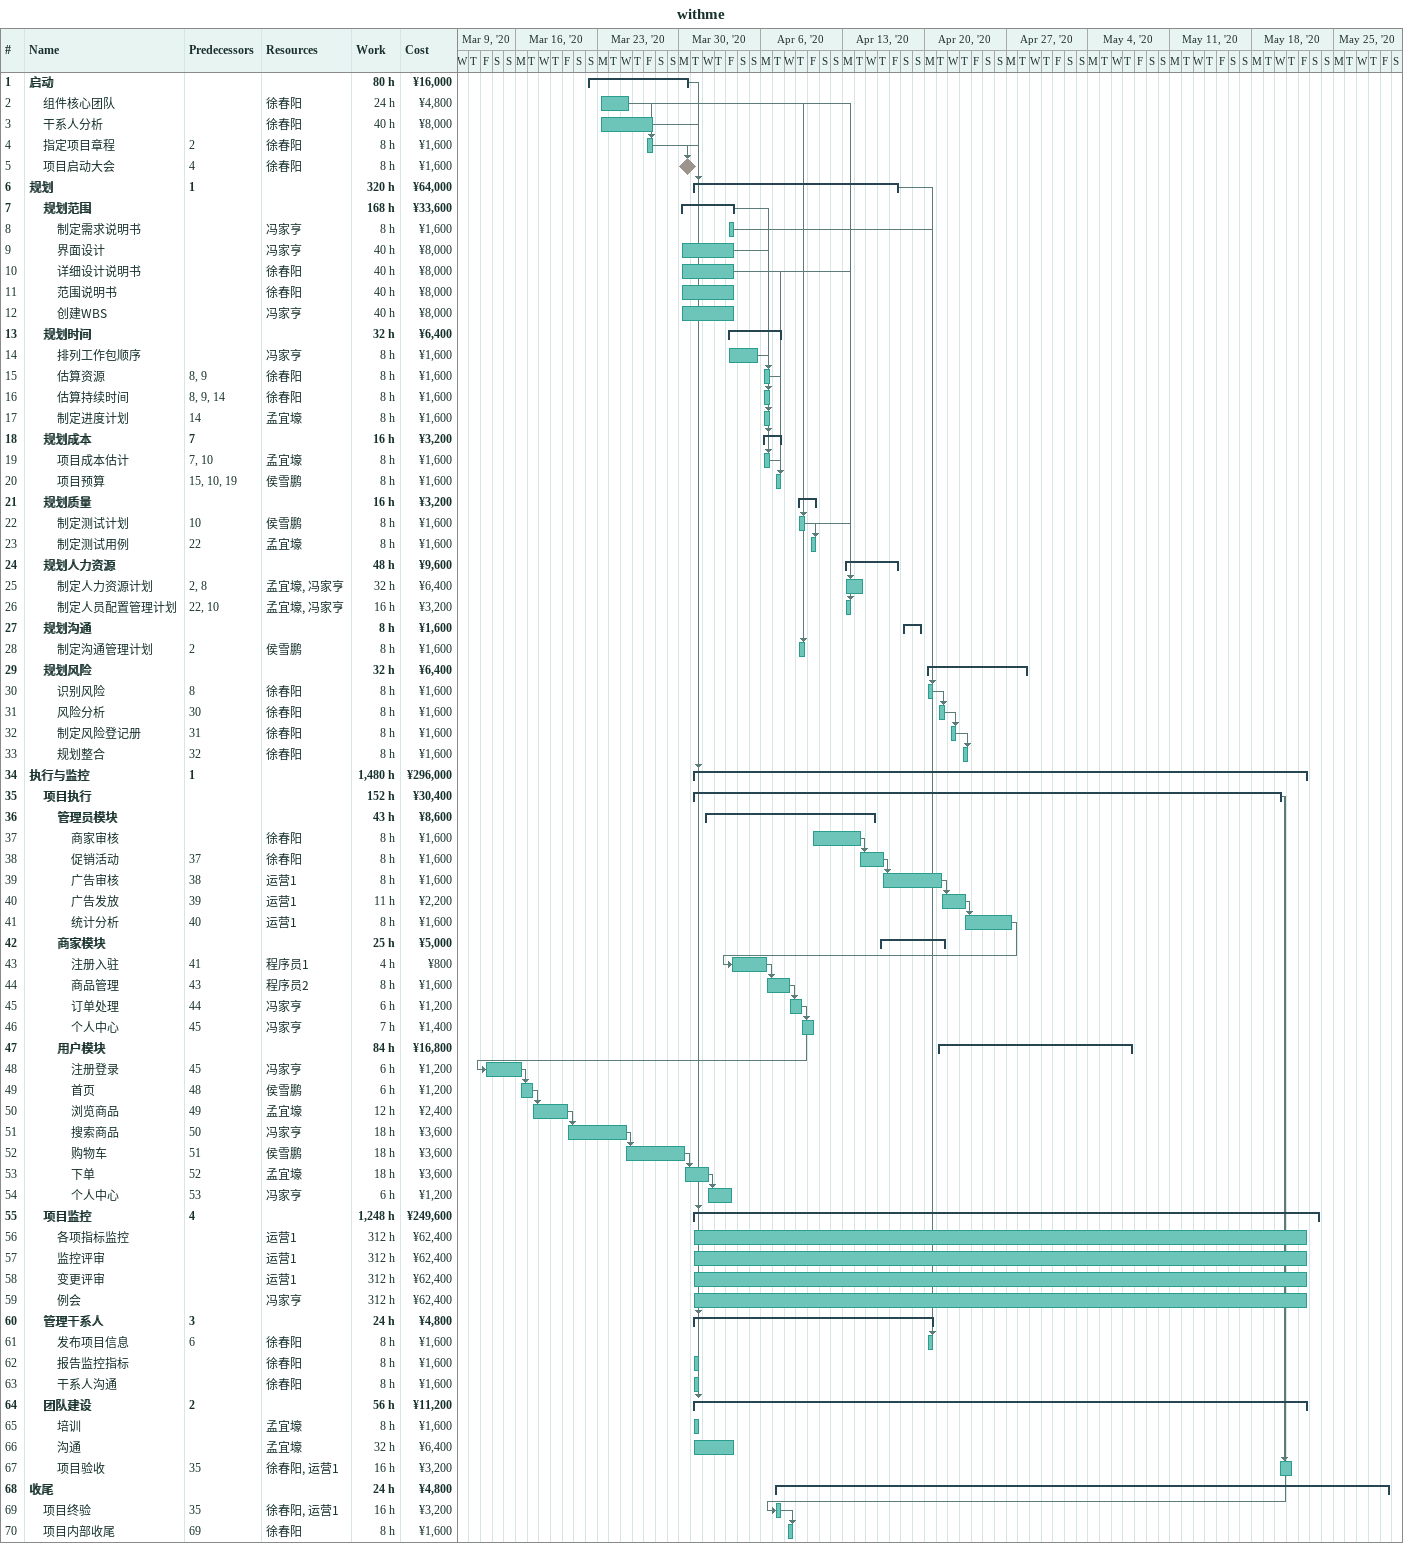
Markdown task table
withme

| ID | Level | Task | Start | Finish | Predecessors | Resources | Work (h) | Cost (¥) |
|---|---|---|---|---|---|---|---|---|
| 1 | 1 | **启动** | 2020-03-22 | 2020-03-30 |  |  | 80 | 16000 |
| 2 | 2 | 组件核心团队 | 2020-03-23 | 2020-03-25 |  | 徐春阳 | 24 | 4800 |
| 3 | 2 | 干系人分析 | 2020-03-23 | 2020-03-27 |  | 徐春阳 | 40 | 8000 |
| 4 | 2 | 指定项目章程 | 2020-03-27 | 2020-03-27 | 2 | 徐春阳 | 8 | 1600 |
| 5 | 2 | 项目启动大会 (milestone) | 2020-03-30 | 2020-03-30 | 4 | 徐春阳 | 8 | 1600 |
| 6 | 1 | **规划** | 2020-03-31 | 2020-04-17 | 1 |  | 320 | 64000 |
| 7 | 2 | **规划范围** | 2020-03-30 | 2020-04-03 |  |  | 168 | 33600 |
| 8 | 3 | 制定需求说明书 | 2020-04-03 | 2020-04-03 |  | 冯家亨 | 8 | 1600 |
| 9 | 3 | 界面设计 | 2020-03-30 | 2020-04-03 |  | 冯家亨 | 40 | 8000 |
| 10 | 3 | 详细设计说明书 | 2020-03-30 | 2020-04-03 |  | 徐春阳 | 40 | 8000 |
| 11 | 3 | 范围说明书 | 2020-03-30 | 2020-04-03 |  | 徐春阳 | 40 | 8000 |
| 12 | 3 | 创建WBS | 2020-03-30 | 2020-04-03 |  | 冯家亨 | 40 | 8000 |
| 13 | 2 | **规划时间** | 2020-04-03 | 2020-04-07 |  |  | 32 | 6400 |
| 14 | 3 | 排列工作包顺序 | 2020-04-03 | 2020-04-05 |  | 冯家亨 | 8 | 1600 |
| 15 | 3 | 估算资源 | 2020-04-06 | 2020-04-06 | 8, 9 | 徐春阳 | 8 | 1600 |
| 16 | 3 | 估算持续时间 | 2020-04-06 | 2020-04-06 | 8, 9, 14 | 徐春阳 | 8 | 1600 |
| 17 | 3 | 制定进度计划 | 2020-04-06 | 2020-04-06 | 14 | 孟宜壕 | 8 | 1600 |
| 18 | 2 | **规划成本** | 2020-04-06 | 2020-04-07 | 7 |  | 16 | 3200 |
| 19 | 3 | 项目成本估计 | 2020-04-06 | 2020-04-06 | 7, 10 | 孟宜壕 | 8 | 1600 |
| 20 | 3 | 项目预算 | 2020-04-07 | 2020-04-07 | 15, 10, 19 | 侯雪鹏 | 8 | 1600 |
| 21 | 2 | **规划质量** | 2020-04-09 | 2020-04-10 |  |  | 16 | 3200 |
| 22 | 3 | 制定测试计划 | 2020-04-09 | 2020-04-09 | 10 | 侯雪鹏 | 8 | 1600 |
| 23 | 3 | 制定测试用例 | 2020-04-10 | 2020-04-10 | 22 | 孟宜壕 | 8 | 1600 |
| 24 | 2 | **规划人力资源** | 2020-04-13 | 2020-04-17 |  |  | 48 | 9600 |
| 25 | 3 | 制定人力资源计划 | 2020-04-13 | 2020-04-14 | 2, 8 | 孟宜壕, 冯家亨 | 32 | 6400 |
| 26 | 3 | 制定人员配置管理计划 | 2020-04-13 | 2020-04-13 | 22, 10 | 孟宜壕, 冯家亨 | 16 | 3200 |
| 27 | 2 | **规划沟通** | 2020-04-18 | 2020-04-19 |  |  | 8 | 1600 |
| 28 | 3 | 制定沟通管理计划 | 2020-04-09 | 2020-04-09 | 2 | 侯雪鹏 | 8 | 1600 |
| 29 | 2 | **规划风险** | 2020-04-20 | 2020-04-28 |  |  | 32 | 6400 |
| 30 | 3 | 识别风险 | 2020-04-20 | 2020-04-20 | 8 | 徐春阳 | 8 | 1600 |
| 31 | 3 | 风险分析 | 2020-04-21 | 2020-04-21 | 30 | 徐春阳 | 8 | 1600 |
| 32 | 3 | 制定风险登记册 | 2020-04-22 | 2020-04-22 | 31 | 徐春阳 | 8 | 1600 |
| 33 | 3 | 规划整合 | 2020-04-23 | 2020-04-23 | 32 | 徐春阳 | 8 | 1600 |
| 34 | 1 | **执行与监控** | 2020-03-31 | 2020-05-22 | 1 |  | 1480 | 296000 |
| 35 | 2 | **项目执行** | 2020-03-31 | 2020-05-20 |  |  | 152 | 30400 |
| 36 | 3 | **管理员模块** | 2020-04-01 | 2020-04-15 |  |  | 43 | 8600 |
| 37 | 4 | 商家审核 | 2020-04-10 | 2020-04-14 |  | 徐春阳 | 8 | 1600 |
| 38 | 4 | 促销活动 | 2020-04-14 | 2020-04-16 | 37 | 徐春阳 | 8 | 1600 |
| 39 | 4 | 广告审核 | 2020-04-16 | 2020-04-21 | 38 | 运营1 | 8 | 1600 |
| 40 | 4 | 广告发放 | 2020-04-21 | 2020-04-23 | 39 | 运营1 | 11 | 2200 |
| 41 | 4 | 统计分析 | 2020-04-23 | 2020-04-27 | 40 | 运营1 | 8 | 1600 |
| 42 | 3 | **商家模块** | 2020-04-16 | 2020-04-21 |  |  | 25 | 5000 |
| 43 | 4 | 注册入驻 | 2020-04-03 | 2020-04-06 | 41 | 程序员1 | 4 | 800 |
| 44 | 4 | 商品管理 | 2020-04-06 | 2020-04-08 | 43 | 程序员2 | 8 | 1600 |
| 45 | 4 | 订单处理 | 2020-04-08 | 2020-04-09 | 44 | 冯家亨 | 6 | 1200 |
| 46 | 4 | 个人中心 | 2020-04-09 | 2020-04-10 | 45 | 冯家亨 | 7 | 1400 |
| 47 | 3 | **用户模块** | 2020-04-21 | 2020-05-07 |  |  | 84 | 16800 |
| 48 | 4 | 注册登录 | 2020-03-13 | 2020-03-16 | 45 | 冯家亨 | 6 | 1200 |
| 49 | 4 | 首页 | 2020-03-16 | 2020-03-17 | 48 | 侯雪鹏 | 6 | 1200 |
| 50 | 4 | 浏览商品 | 2020-03-17 | 2020-03-20 | 49 | 孟宜壕 | 12 | 2400 |
| 51 | 4 | 搜索商品 | 2020-03-20 | 2020-03-25 | 50 | 冯家亨 | 18 | 3600 |
| 52 | 4 | 购物车 | 2020-03-25 | 2020-03-30 | 51 | 侯雪鹏 | 18 | 3600 |
| 53 | 4 | 下单 | 2020-03-30 | 2020-04-01 | 52 | 孟宜壕 | 18 | 3600 |
| 54 | 4 | 个人中心 | 2020-04-01 | 2020-04-03 | 53 | 冯家亨 | 6 | 1200 |
| 55 | 2 | **项目监控** | 2020-03-31 | 2020-05-23 | 4 |  | 1248 | 249600 |
| 56 | 3 | 各项指标监控 | 2020-03-31 | 2020-05-22 |  | 运营1 | 312 | 62400 |
| 57 | 3 | 监控评审 | 2020-03-31 | 2020-05-22 |  | 运营1 | 312 | 62400 |
| 58 | 3 | 变更评审 | 2020-03-31 | 2020-05-22 |  | 运营1 | 312 | 62400 |
| 59 | 3 | 例会 | 2020-03-31 | 2020-05-22 |  | 冯家亨 | 312 | 62400 |
| 60 | 2 | **管理干系人** | 2020-03-31 | 2020-04-20 | 3 |  | 24 | 4800 |
| 61 | 3 | 发布项目信息 | 2020-04-20 | 2020-04-20 | 6 | 徐春阳 | 8 | 1600 |
| 62 | 3 | 报告监控指标 | 2020-03-31 | 2020-03-31 |  | 徐春阳 | 8 | 1600 |
| 63 | 3 | 干系人沟通 | 2020-03-31 | 2020-03-31 |  | 徐春阳 | 8 | 1600 |
| 64 | 2 | **团队建设** | 2020-03-31 | 2020-05-22 | 2 |  | 56 | 11200 |
| 65 | 3 | 培训 | 2020-03-31 | 2020-03-31 |  | 孟宜壕 | 8 | 1600 |
| 66 | 3 | 沟通 | 2020-03-31 | 2020-04-03 |  | 孟宜壕 | 32 | 6400 |
| 67 | 3 | 项目验收 | 2020-05-20 | 2020-05-21 | 35 | 徐春阳, 运营1 | 16 | 3200 |
| 68 | 1 | **收尾** | 2020-04-07 | 2020-05-29 |  |  | 24 | 4800 |
| 69 | 2 | 项目终验 | 2020-04-07 | 2020-04-07 | 35 | 徐春阳, 运营1 | 16 | 3200 |
| 70 | 2 | 项目内部收尾 | 2020-04-08 | 2020-04-08 | 69 | 徐春阳 | 8 | 1600 |
